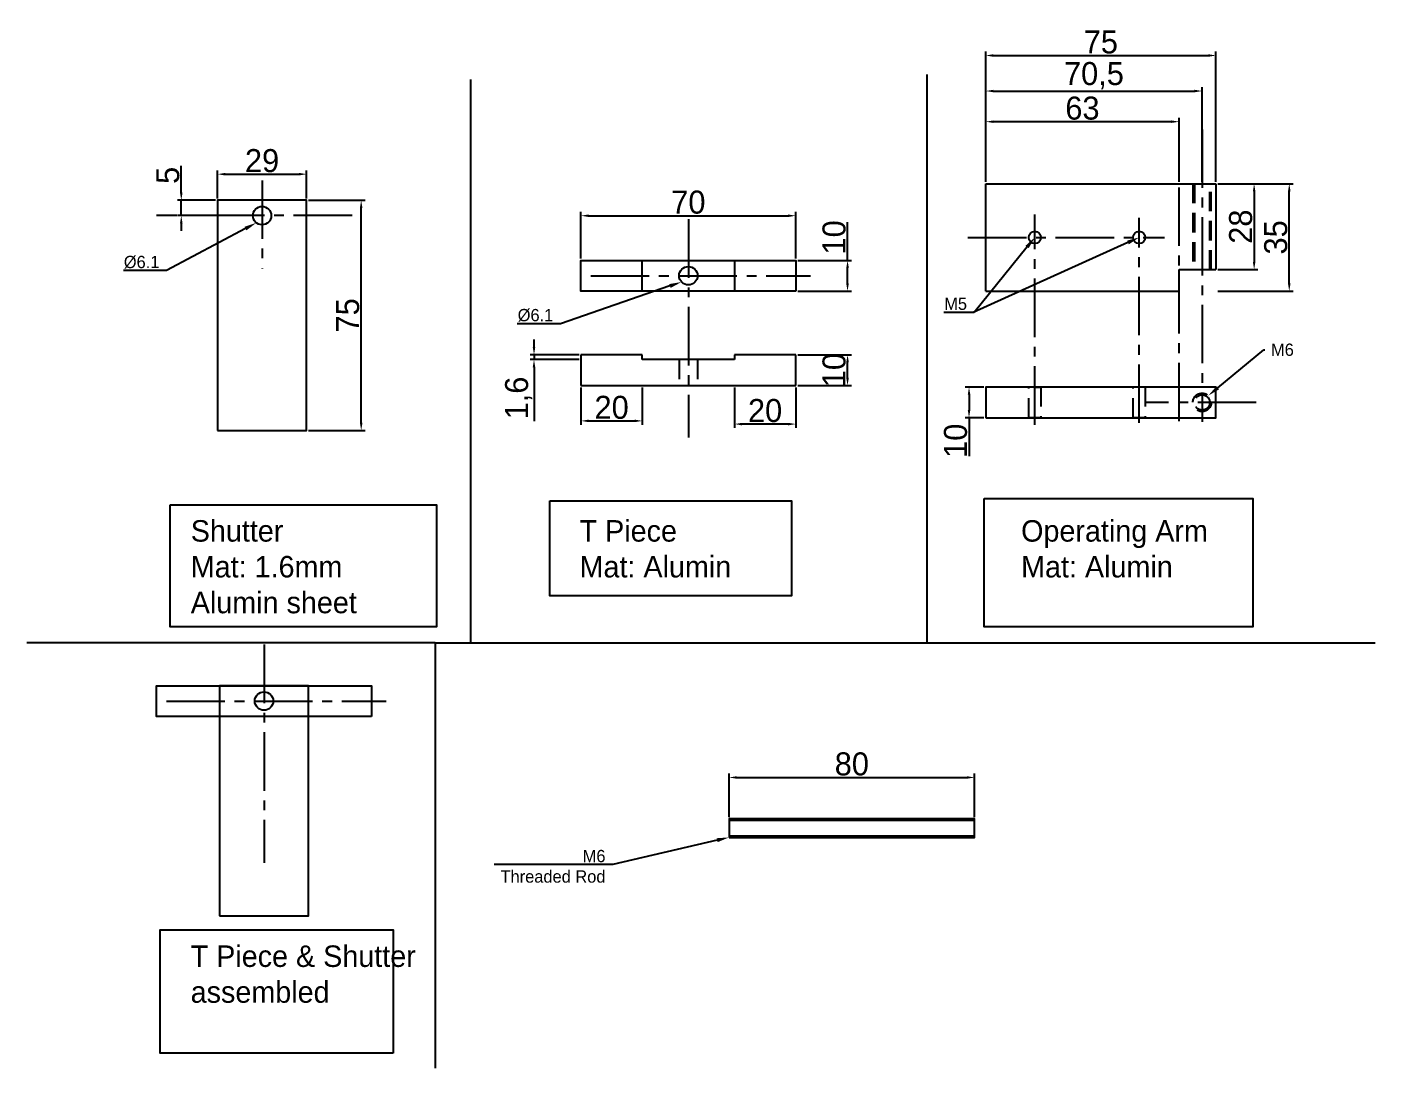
# Model space of a CAD drawing. Header units: millimetres. Extents: x -2438 to 7650, y -2358 to 2460.
# Drawn here: x -2437.7 to -1998.5, y -275.5 to 63.8 of the extents above; entities that cross this region are included whole.
import ezdxf
from ezdxf import colors
from ezdxf.entities.mleader import LeaderData, LeaderLine
from ezdxf.math import Vec2, Vec3

# ---------------------------------------------------------------- set-up
doc = ezdxf.new("R2010")
doc.units = ezdxf.units.MM
doc.linetypes.add('CENTER2', pattern=[28.575, 19.05, -3.175, 3.175, -3.175])
doc.linetypes.add('DASHED2', pattern=[9.525, 6.35, -3.175])
for name, color, linetype in [('Centre', 7, 'CENTER2'), ('Dimension', 1, 'Continuous'), ('Hidden small', 140, 'DASHED2')]:
    doc.layers.add(name, color=color, linetype=linetype)
doc.dimstyles.new('ISO-25', dxfattribs={"dimtxt": 7.5, "dimasz": 2.5, "dimexe": 1.25, "dimexo": 0.625, "dimtad": 1, "dimtxsty": 'Standard', "dimcen": 2.5, "dimadec": 0, "dimazin": 0, "dimtfac": 1, "dimtmove": 0, "dimatfit": 3, "dimfxl": 1, "dimarcsym": 0})

# ---------------------------------------------------------------- blocks, each defined once
blk = doc.blocks.new('*D231')
at = {"layer": 'Defpoints', "color": 0, "transparency": 16777216}
for p in [(-2054.81, 42.88), (-2125.31, 12.69), (-2054.81, 12.69)]:
    blk.add_point(p, dxfattribs=at)
at = {"layer": 'Dimension', "color": 0, "lineweight": -2, "transparency": 16777216}
for p, q in [((-2125.31, 13.31), (-2125.31, 44.13)), ((-2054.81, 13.31), (-2054.81, 44.13)), ((-2122.81, 42.88), (-2057.31, 42.88))]:
    blk.add_line(p, q, dxfattribs=at)
at = {"layer": 'Dimension', "color": 0, "transparency": 16777216}
for points in [[(-2122.81, 43.3), (-2122.81, 42.47), (-2125.31, 42.88)], [(-2057.31, 43.3), (-2057.31, 42.47), (-2054.81, 42.88)]]:
    blk.add_solid(points, dxfattribs=at)
at = {"layer": 'Dimension', "color": 0, "transparency": 16777216, "insert": (-2090.06, 47.88), "char_height": 7.5, "attachment_point": 5}
blk.add_mtext('70,5', dxfattribs=at)
blk = doc.blocks.new('*D232')
at = {"layer": 'Defpoints', "color": 0, "transparency": 16777216}
for p in [(-2050.31, 54.46), (-2125.31, 12.69), (-2050.31, 12.69)]:
    blk.add_point(p, dxfattribs=at)
at = {"layer": 'Dimension', "color": 0, "lineweight": -2, "transparency": 16777216}
for p, q in [((-2125.31, 13.31), (-2125.31, 55.71)), ((-2122.81, 54.46), (-2052.81, 54.46)), ((-2050.31, 13.31), (-2050.31, 55.71))]:
    blk.add_line(p, q, dxfattribs=at)
at = {"layer": 'Dimension', "color": 0, "transparency": 16777216}
for points in [[(-2122.81, 54.88), (-2122.81, 54.04), (-2125.31, 54.46)], [(-2052.81, 54.88), (-2052.81, 54.04), (-2050.31, 54.46)]]:
    blk.add_solid(points, dxfattribs=at)
at = {"layer": 'Dimension', "color": 0, "transparency": 16777216, "insert": (-2087.81, 58.83), "char_height": 7.5, "attachment_point": 5}
blk.add_mtext('75', dxfattribs=at)
blk = doc.blocks.new('*D233')
at = {"layer": 'Defpoints', "color": 0, "transparency": 16777216}
for p in [(-2050.31, 12.69), (-2026.41, 12.69), (-2050.31, -22.31)]:
    blk.add_point(p, dxfattribs=at)
at = {"layer": 'Dimension', "color": 0, "lineweight": -2, "transparency": 16777216}
for p, q in [((-2049.69, 12.69), (-2025.16, 12.69)), ((-2026.41, -19.81), (-2026.41, 10.19)), ((-2049.69, -22.31), (-2025.16, -22.31))]:
    blk.add_line(p, q, dxfattribs=at)
at = {"layer": 'Dimension', "color": 0, "transparency": 16777216}
for points in [[(-2026.83, 10.19), (-2025.99, 10.19), (-2026.41, 12.69)], [(-2026.83, -19.81), (-2025.99, -19.81), (-2026.41, -22.31)]]:
    blk.add_solid(points, dxfattribs=at)
at = {"layer": 'Dimension', "color": 0, "transparency": 16777216, "insert": (-2030.79, -4.81), "char_height": 7.5, "attachment_point": 5, "rotation": 90}
blk.add_mtext('35', dxfattribs=at)
blk = doc.blocks.new('*D234')
at = {"layer": 'Defpoints', "color": 0, "transparency": 16777216}
for p in [(-2187.22, 2.25), (-2257.22, -12.31), (-2187.22, -12.31)]:
    blk.add_point(p, dxfattribs=at)
at = {"layer": 'Dimension', "color": 0, "lineweight": -2, "transparency": 16777216}
for p, q in [((-2257.22, -11.69), (-2257.22, 3.5)), ((-2254.72, 2.25), (-2189.72, 2.25)), ((-2187.22, -11.69), (-2187.22, 3.5))]:
    blk.add_line(p, q, dxfattribs=at)
at = {"layer": 'Dimension', "color": 0, "transparency": 16777216}
for points in [[(-2254.72, 2.67), (-2254.72, 1.83), (-2257.22, 2.25)], [(-2189.72, 2.67), (-2189.72, 1.83), (-2187.22, 2.25)]]:
    blk.add_solid(points, dxfattribs=at)
at = {"layer": 'Dimension', "color": 0, "transparency": 16777216, "insert": (-2222.22, 6.63), "char_height": 7.5, "attachment_point": 5}
blk.add_mtext('70', dxfattribs=at)
blk = doc.blocks.new('*D235')
at = {"layer": 'Defpoints', "color": 0, "transparency": 16777216}
for p in [(-2187.22, -12.31), (-2170.35, -12.31), (-2187.22, -22.31)]:
    blk.add_point(p, dxfattribs=at)
at = {"layer": 'Dimension', "color": 0, "lineweight": -2, "transparency": 16777216}
for p, q in [((-2170.35, -12.31), (-2170.35, 0.19)), ((-2186.6, -12.31), (-2169.1, -12.31)), ((-2170.35, -19.81), (-2170.35, -14.81)), ((-2186.6, -22.31), (-2169.1, -22.31))]:
    blk.add_line(p, q, dxfattribs=at)
at = {"layer": 'Dimension', "color": 0, "transparency": 16777216}
for points in [[(-2170.77, -14.81), (-2169.93, -14.81), (-2170.35, -12.31)], [(-2170.77, -19.81), (-2169.93, -19.81), (-2170.35, -22.31)]]:
    blk.add_solid(points, dxfattribs=at)
at = {"layer": 'Dimension', "color": 0, "transparency": 16777216, "insert": (-2174.72, -4.81), "char_height": 7.5, "attachment_point": 5, "rotation": 90}
blk.add_mtext('10', dxfattribs=at)
blk = doc.blocks.new('*D236')
at = {"layer": 'Defpoints', "color": 0, "transparency": 16777216}
for p in [(-2187.22, -43.05), (-2170.35, -43.05), (-2187.22, -53.05)]:
    blk.add_point(p, dxfattribs=at)
at = {"layer": 'Dimension', "color": 0, "lineweight": -2, "transparency": 16777216}
for p, q in [((-2186.6, -43.05), (-2169.1, -43.05)), ((-2170.35, -50.55), (-2170.35, -45.55)), ((-2186.6, -53.05), (-2169.1, -53.05))]:
    blk.add_line(p, q, dxfattribs=at)
at = {"layer": 'Dimension', "color": 0, "transparency": 16777216}
for points in [[(-2170.77, -45.55), (-2169.93, -45.55), (-2170.35, -43.05)], [(-2170.77, -50.55), (-2169.93, -50.55), (-2170.35, -53.05)]]:
    blk.add_solid(points, dxfattribs=at)
at = {"layer": 'Dimension', "color": 0, "transparency": 16777216, "insert": (-2174.72, -48.05), "char_height": 7.5, "attachment_point": 5, "rotation": 90}
blk.add_mtext('10', dxfattribs=at)
blk = doc.blocks.new('*D237')
at = {"layer": 'Defpoints', "color": 0, "transparency": 16777216}
for p in [(-2346.63, 15.79), (-2375.63, 7.28), (-2346.63, 7.28)]:
    blk.add_point(p, dxfattribs=at)
at = {"layer": 'Dimension', "color": 0, "lineweight": -2, "transparency": 16777216}
for p, q in [((-2375.63, 7.9), (-2375.63, 17.04)), ((-2373.13, 15.79), (-2349.13, 15.79)), ((-2346.63, 7.9), (-2346.63, 17.04))]:
    blk.add_line(p, q, dxfattribs=at)
at = {"layer": 'Dimension', "color": 0, "transparency": 16777216}
for points in [[(-2373.13, 16.21), (-2373.13, 15.37), (-2375.63, 15.79)], [(-2349.13, 16.21), (-2349.13, 15.37), (-2346.63, 15.79)]]:
    blk.add_solid(points, dxfattribs=at)
at = {"layer": 'Dimension', "color": 0, "transparency": 16777216, "insert": (-2361.13, 20.16), "char_height": 7.5, "attachment_point": 5}
blk.add_mtext('29', dxfattribs=at)
blk = doc.blocks.new('*D238')
at = {"layer": 'Defpoints', "color": 0, "transparency": 16777216}
for p in [(-2346.63, 7.28), (-2328.83, 7.28), (-2346.63, -67.72)]:
    blk.add_point(p, dxfattribs=at)
at = {"layer": 'Dimension', "color": 0, "lineweight": -2, "transparency": 16777216}
for p, q in [((-2346.01, 7.28), (-2327.58, 7.28)), ((-2328.83, -65.22), (-2328.83, 4.78)), ((-2346.01, -67.72), (-2327.58, -67.72))]:
    blk.add_line(p, q, dxfattribs=at)
at = {"layer": 'Dimension', "color": 0, "transparency": 16777216}
for points in [[(-2329.25, 4.78), (-2328.42, 4.78), (-2328.83, 7.28)], [(-2329.25, -65.22), (-2328.42, -65.22), (-2328.83, -67.72)]]:
    blk.add_solid(points, dxfattribs=at)
at = {"layer": 'Dimension', "color": 0, "transparency": 16777216, "insert": (-2333.21, -30.22), "char_height": 7.5, "attachment_point": 5, "rotation": 90}
blk.add_mtext('75', dxfattribs=at)
blk = doc.blocks.new('*D239')
at = {"layer": 'Defpoints', "color": 0, "transparency": 16777216}
for p in [(-2387.45, 7.28), (-2375.63, 7.28), (-2376.35, 2.28)]:
    blk.add_point(p, dxfattribs=at)
at = {"layer": 'Dimension', "color": 0, "lineweight": -2, "transparency": 16777216}
for p, q in [((-2387.45, 9.78), (-2387.45, 18.53)), ((-2376.26, 7.28), (-2388.7, 7.28)), ((-2387.45, 2.28), (-2387.45, 7.28)), ((-2376.98, 2.28), (-2388.7, 2.28)), ((-2387.45, -0.22), (-2387.45, -2.72))]:
    blk.add_line(p, q, dxfattribs=at)
at = {"layer": 'Dimension', "color": 0, "transparency": 16777216}
for points in [[(-2387.87, 9.78), (-2387.04, 9.78), (-2387.45, 7.28)], [(-2387.87, -0.22), (-2387.04, -0.22), (-2387.45, 2.28)]]:
    blk.add_solid(points, dxfattribs=at)
at = {"layer": 'Dimension', "color": 0, "transparency": 16777216, "insert": (-2391.83, 15.4), "char_height": 7.5, "attachment_point": 5, "rotation": 90}
blk.add_mtext('5', dxfattribs=at)
blk = doc.blocks.new('*D240')
at = {"layer": 'Defpoints', "color": 0, "transparency": 16777216}
for p in [(-2128.95, -180.78), (-2208.95, -194.31), (-2128.95, -194.31)]:
    blk.add_point(p, dxfattribs=at)
at = {"layer": 'Dimension', "color": 0, "lineweight": -2, "transparency": 16777216}
for p, q in [((-2208.95, -193.69), (-2208.95, -179.53)), ((-2128.95, -193.69), (-2128.95, -179.53)), ((-2206.45, -180.78), (-2131.45, -180.78))]:
    blk.add_line(p, q, dxfattribs=at)
at = {"layer": 'Dimension', "color": 0, "transparency": 16777216}
for points in [[(-2206.45, -180.37), (-2206.45, -181.2), (-2208.95, -180.78)], [(-2131.45, -180.37), (-2131.45, -181.2), (-2128.95, -180.78)]]:
    blk.add_solid(points, dxfattribs=at)
at = {"layer": 'Dimension', "color": 0, "transparency": 16777216, "insert": (-2168.95, -176.41), "char_height": 7.5, "attachment_point": 5}
blk.add_mtext('80', dxfattribs=at)
blk = doc.blocks.new('*D268')
at = {"color": 0, "lineweight": -2, "transparency": 16777216}
for p, q in [((-2207.22, -53.68), (-2207.22, -66.89)), ((-2187.22, -53.68), (-2187.22, -66.89)), ((-2189.72, -65.64), (-2204.72, -65.64))]:
    blk.add_line(p, q, dxfattribs=at)
at = {"color": 0, "transparency": 16777216}
for points in [[(-2204.72, -65.23), (-2204.72, -66.06), (-2207.22, -65.64)], [(-2189.72, -65.23), (-2189.72, -66.06), (-2187.22, -65.64)]]:
    blk.add_solid(points, dxfattribs=at)
at = {"layer": 'Defpoints', "color": 0, "transparency": 16777216}
for p in [(-2207.22, -53.05), (-2187.22, -53.05), (-2207.22, -65.64)]:
    blk.add_point(p, dxfattribs=at)
at = {"color": 0, "transparency": 16777216, "insert": (-2197.22, -61.27), "char_height": 7.5, "attachment_point": 5}
blk.add_mtext('20', dxfattribs=at)
blk = doc.blocks.new('*D269')
at = {"color": 0, "lineweight": -2, "transparency": 16777216}
for p, q in [((-2257.22, -53.68), (-2257.22, -65.85)), ((-2237.22, -53.68), (-2237.22, -65.85)), ((-2254.72, -64.6), (-2239.72, -64.6))]:
    blk.add_line(p, q, dxfattribs=at)
at = {"color": 0, "transparency": 16777216}
for points in [[(-2254.72, -64.19), (-2254.72, -65.02), (-2257.22, -64.6)], [(-2239.72, -64.19), (-2239.72, -65.02), (-2237.22, -64.6)]]:
    blk.add_solid(points, dxfattribs=at)
at = {"layer": 'Defpoints', "color": 0, "transparency": 16777216}
for p in [(-2257.22, -53.05), (-2237.22, -53.05), (-2237.22, -64.6)]:
    blk.add_point(p, dxfattribs=at)
at = {"color": 0, "transparency": 16777216, "insert": (-2247.22, -60.23), "char_height": 7.5, "attachment_point": 5}
blk.add_mtext('20', dxfattribs=at)
blk = doc.blocks.new('*D270')
at = {"color": 0, "lineweight": -2, "transparency": 16777216}
for p, q in [((-2272.51, -40.55), (-2272.51, -38.05)), ((-2257.85, -43.05), (-2273.76, -43.05)), ((-2272.51, -43.05), (-2272.51, -44.65)), ((-2257.85, -44.65), (-2273.76, -44.65)), ((-2272.51, -47.15), (-2272.51, -64.65))]:
    blk.add_line(p, q, dxfattribs=at)
at = {"color": 0, "transparency": 16777216}
for points in [[(-2272.93, -40.55), (-2272.1, -40.55), (-2272.51, -43.05)], [(-2272.93, -47.15), (-2272.1, -47.15), (-2272.51, -44.65)]]:
    blk.add_solid(points, dxfattribs=at)
at = {"layer": 'Defpoints', "color": 0, "transparency": 16777216}
for p in [(-2257.22, -43.05), (-2272.51, -44.65), (-2257.22, -44.65)]:
    blk.add_point(p, dxfattribs=at)
at = {"color": 0, "transparency": 16777216, "insert": (-2277.51, -57.15), "char_height": 7.5, "attachment_point": 5, "rotation": 90}
blk.add_mtext('1,6', dxfattribs=at)
blk = doc.blocks.new('*D321')
at = {"color": 0, "lineweight": -2, "transparency": 16777216}
for p, q in [((-2125.31, 13.31), (-2125.31, 34.14)), ((-2064.81, 32.89), (-2122.81, 32.89)), ((-2062.31, 13.31), (-2062.31, 34.14))]:
    blk.add_line(p, q, dxfattribs=at)
at = {"color": 0, "transparency": 16777216}
for points in [[(-2122.81, 33.31), (-2122.81, 32.48), (-2125.31, 32.89)], [(-2064.81, 33.31), (-2064.81, 32.48), (-2062.31, 32.89)]]:
    blk.add_solid(points, dxfattribs=at)
at = {"layer": 'Defpoints', "color": 0, "transparency": 16777216}
for p in [(-2125.31, 32.89), (-2125.31, 12.69), (-2062.31, 12.69)]:
    blk.add_point(p, dxfattribs=at)
at = {"color": 0, "transparency": 16777216, "insert": (-2093.81, 37.27), "char_height": 7.5, "attachment_point": 5}
blk.add_mtext('63', dxfattribs=at)
blk = doc.blocks.new('*D322')
at = {"color": 0, "lineweight": -2, "transparency": 16777216}
for p, q in [((-2049.69, 12.69), (-2036.61, 12.69)), ((-2037.86, 10.19), (-2037.86, -12.81)), ((-2049.69, -15.31), (-2036.61, -15.31))]:
    blk.add_line(p, q, dxfattribs=at)
at = {"color": 0, "transparency": 16777216}
for points in [[(-2038.27, 10.19), (-2037.44, 10.19), (-2037.86, 12.69)], [(-2038.27, -12.81), (-2037.44, -12.81), (-2037.86, -15.31)]]:
    blk.add_solid(points, dxfattribs=at)
at = {"layer": 'Defpoints', "color": 0, "transparency": 16777216}
for p in [(-2050.31, 12.69), (-2050.31, -15.31), (-2037.86, -15.31)]:
    blk.add_point(p, dxfattribs=at)
at = {"color": 0, "transparency": 16777216, "insert": (-2042.23, -1.31), "char_height": 7.5, "attachment_point": 5, "rotation": 90}
blk.add_mtext('28', dxfattribs=at)
blk = doc.blocks.new('*D323')
at = {"color": 0, "lineweight": -2, "transparency": 16777216}
for p, q in [((-2125.94, -53.58), (-2132.01, -53.58)), ((-2130.76, -56.08), (-2130.76, -61.08)), ((-2125.94, -63.58), (-2132.01, -63.58)), ((-2130.76, -63.58), (-2130.76, -76.08))]:
    blk.add_line(p, q, dxfattribs=at)
at = {"color": 0, "transparency": 16777216}
for points in [[(-2131.17, -56.08), (-2130.34, -56.08), (-2130.76, -53.58)], [(-2131.17, -61.08), (-2130.34, -61.08), (-2130.76, -63.58)]]:
    blk.add_solid(points, dxfattribs=at)
at = {"layer": 'Defpoints', "color": 0, "transparency": 16777216}
for p in [(-2125.31, -53.58), (-2130.76, -63.58), (-2125.31, -63.58)]:
    blk.add_point(p, dxfattribs=at)
at = {"color": 0, "transparency": 16777216, "insert": (-2135.13, -71.08), "char_height": 7.5, "attachment_point": 5, "rotation": 90}
blk.add_mtext('10', dxfattribs=at)

msp = doc.modelspace()

# ---------------------------------------------------------------- linework, layer by layer
for p, q in [((-2293.056, -136.886), (-2293.056, 46.677)), ((-2144.351, -136.886), (-2144.351, 48.283)), ((-2125.314, -22.311), (-2125.314, 12.689)), ((-2125.314, 12.689), (-2050.314, 12.689)), ((-2050.314, 12.689), (-2050.314, -15.311)), ((-2237.223, -22.311), (-2237.223, -12.311)), ((-2237.223, -12.311), (-2207.223, -12.311)), ((-2207.223, -12.311), (-2207.223, -22.311)), ((-2062.314, -22.311), (-2062.314, -15.311)), ((-2062.314, -15.311), (-2050.314, -15.311)), ((-2125.314, -22.311), (-2062.314, -22.311)), ((-2257.223, -43.05), (-2257.223, -53.05)), ((-2237.223, -43.05), (-2257.223, -43.05)), ((-2237.223, -44.65), (-2237.223, -43.05)), ((-2187.223, -43.05), (-2207.223, -43.05)), ((-2207.223, -43.05), (-2207.223, -44.65)), ((-2187.223, -53.05), (-2187.223, -43.05)), ((-2207.223, -44.65), (-2237.223, -44.65)), ((-2257.223, -53.05), (-2187.223, -53.05)), ((-2109.314, -53.583), (-2107.314, -53.583)), ((-2107.314, -63.583), (-2111.314, -63.583)), ((-2073.314, -63.583), (-2077.314, -63.583)), ((-2304.711, -136.886), (-2437.741, -136.886)), ((-2304.711, -136.886), (-2304.711, -275.462)), ((-2304.711, -136.886), (-1998.46, -136.886))]:
    msp.add_line(p, q)
at = {"linetype": 'CENTER2'}
for p, q in [((-2062.314, -64.717), (-2062.314, 30.026)), ((-2109.314, -65.843), (-2109.314, 2.687)), ((-2075.314, -65.261), (-2075.314, 1.565)), ((-2131.128, -4.811), (-2067.057, -4.811))]:
    msp.add_line(p, q, dxfattribs=at)
at = {"color": 4, "linetype": 'DASHED2'}
for p, q in [((-2111.314, -63.583), (-2111.314, -53.583)), ((-2107.314, -53.583), (-2107.314, -63.583)), ((-2077.314, -63.583), (-2077.314, -53.583)), ((-2073.314, -53.583), (-2073.314, -63.583))]:
    msp.add_line(p, q, dxfattribs=at)
for points in [[(-2375.632, -67.72), (-2346.632, -67.72), (-2346.632, 7.28), (-2375.632, 7.28)], [(-2187.223, -22.311), (-2257.223, -22.311), (-2257.223, -12.311), (-2187.223, -12.311)], [(-2125.314, -63.583), (-2050.314, -63.583), (-2050.314, -53.583), (-2125.314, -53.583)], [(-2325.497, -160.892), (-2395.497, -160.892), (-2395.497, -150.892), (-2325.497, -150.892)], [(-2374.997, -225.892), (-2345.997, -225.892), (-2345.997, -150.892), (-2374.997, -150.892)], [(-2208.947, -200.312), (-2128.947, -200.312), (-2128.947, -194.312), (-2208.947, -194.312)], [(-2208.947, -199.812), (-2128.947, -199.812), (-2128.947, -194.812), (-2208.947, -194.812)]]:
    msp.add_lwpolyline(points, close=True)
for centre, radius in [((-2361.132, 2.28), 3), ((-2109.314, -4.811), 2), ((-2075.314, -4.811), 2), ((-2222.223, -17.311), 3), ((-2360.497, -155.892), 3)]:
    msp.add_circle(centre, radius)
at = {"layer": 'Centre'}
for p, q in [((-2054.814, 30.368), (-2054.814, -64.939)), ((-2361.132, 13.775), (-2361.132, -14.96)), ((-2331.803, 2.28), (-2395.544, 2.28)), ((-2222.223, 1.093), (-2222.223, -69.976)), ((-2254.018, -17.311), (-2182.422, -17.311)), ((-2037.149, -58.583), (-2073.224, -58.583)), ((-2360.497, -137.488), (-2360.497, -208.557)), ((-2392.292, -155.892), (-2320.696, -155.892))]:
    msp.add_line(p, q, dxfattribs=at)
at = {"layer": 'Dimension'}
for points in [[(-2391.12, -91.899), (-2304.309, -91.899), (-2304.309, -131.665), (-2391.12, -131.665)], [(-2267.334, -90.694), (-2188.561, -90.694), (-2188.561, -121.623), (-2267.334, -121.623)], [(-2125.864, -89.891), (-2038.249, -89.891), (-2038.249, -131.665), (-2125.864, -131.665)], [(-2318.376, -270.642), (-2394.335, -270.642), (-2394.335, -230.475), (-2318.376, -230.475)]]:
    msp.add_lwpolyline(points, close=True, dxfattribs=at)
at = {"layer": 'Hidden small'}
for p, q in [((-2057.814, 12.689), (-2057.814, -15.311)), ((-2057.314, 12.689), (-2057.314, -15.311)), ((-2052.314, -15.311), (-2052.314, 12.689)), ((-2051.814, -15.311), (-2051.814, 12.689)), ((-2225.223, -44.65), (-2225.223, -53.05)), ((-2219.223, -44.65), (-2219.223, -53.05))]:
    msp.add_line(p, q, dxfattribs=at)
for radius in [3, 2.5]:
    msp.add_circle((-2054.814, -58.583), radius, dxfattribs=at)

# ---------------------------------------------------------------- texts
at = {"layer": 'Dimension', "char_height": 7, "attachment_point": 1}
for s, insert in [('Shutter\\PMat: 1.6mm Alumin sheet', (-2384.369, -96.94)), ('T Piece\\PMat: Alumin', (-2257.671, -96.94)), ('Operating Arm\\PMat: Alumin', (-2113.79, -96.94)), ('T Piece & Shutter assembled', (-2384.399, -235.521))]:
    msp.add_mtext_dynamic_manual_height_columns(s, width=78.34836, gutter_width=12.5, heights=[0], dxfattribs=dict(at, insert=insert))

# ---------------------------------------------------------------- dimensions: what is measured, and where the dimension line sits
at = {"color": 1}
dim = msp.add_linear_dim(base=(-2125.314, 32.894), p1=(-2062.314, 12.689), p2=(-2125.314, 12.689), dimstyle='ISO-25', dxfattribs=at)
dim.commit()
dim.dimension.update_dxf_attribs({"geometry": '*D321', "text_midpoint": (-2093.814, 32.894), "dimtype": 160})
for base, p1, p2, picture, middle in [((-2037.856, -15.311), (-2050.314, 12.689), (-2050.314, -15.311), '*D322', (-2042.231, -1.311)), ((-2272.514, -44.65), (-2257.223, -43.05), (-2257.223, -44.65), '*D270', (-2277.514, -57.15)), ((-2130.756, -63.583), (-2125.314, -53.583), (-2125.314, -63.583), '*D323', (-2135.131, -71.083))]:
    dim = msp.add_linear_dim(base=base, p1=p1, p2=p2, angle=90, dimstyle='ISO-25', dxfattribs=at)
    dim.commit()
    dim.dimension.update_dxf_attribs({"geometry": picture, "text_midpoint": middle})
for base, p1, p2, picture, middle in [((-2237.223, -64.605), (-2257.223, -53.05), (-2237.223, -53.05), '*D269', (-2247.223, -60.23)), ((-2207.223, -65.645), (-2187.223, -53.05), (-2207.223, -53.05), '*D268', (-2197.223, -61.27))]:
    dim = msp.add_linear_dim(base=base, p1=p1, p2=p2, dimstyle='ISO-25', dxfattribs=at)
    dim.commit()
    dim.dimension.update_dxf_attribs({"geometry": picture, "text_midpoint": middle})
at = {"layer": 'Dimension'}
for base, p2, picture, middle in [((-2050.314, 54.46), (-2050.314, 12.689), '*D232', (-2087.814, 54.46)), ((-2054.814, 42.883), (-2054.814, 12.689), '*D231', (-2090.064, 42.883))]:
    dim = msp.add_linear_dim(base=base, p1=(-2125.314, 12.689), p2=p2, dimstyle='ISO-25', dxfattribs=at)
    dim.commit()
    dim.dimension.update_dxf_attribs({"geometry": picture, "text_midpoint": middle, "dimtype": 160})
for base, p1, p2, picture, middle in [((-2346.632, 15.79), (-2375.632, 7.28), (-2346.632, 7.28), '*D237', (-2361.132, 20.165)), ((-2187.223, 2.251), (-2257.223, -12.311), (-2187.223, -12.311), '*D234', (-2222.223, 6.626)), ((-2128.947, -180.784), (-2208.947, -194.312), (-2128.947, -194.312), '*D240', (-2168.947, -176.409))]:
    dim = msp.add_linear_dim(base=base, p1=p1, p2=p2, dimstyle='ISO-25', dxfattribs=at)
    dim.commit()
    dim.dimension.update_dxf_attribs({"geometry": picture, "text_midpoint": middle})
for base, p1, p2, picture, middle in [((-2387.454, 7.28), (-2376.354, 2.28), (-2375.632, 7.28), '*D239', (-2391.829, 15.405)), ((-2026.41, 12.689), (-2050.314, -22.311), (-2050.314, 12.689), '*D233', (-2030.785, -4.811)), ((-2328.833, 7.28), (-2346.632, -67.72), (-2346.632, 7.28), '*D238', (-2333.208, -30.22)), ((-2170.349, -12.311), (-2187.223, -22.311), (-2187.223, -12.311), '*D235', (-2174.724, -4.811)), ((-2170.349, -43.05), (-2187.223, -53.05), (-2187.223, -43.05), '*D236', (-2174.724, -48.05))]:
    dim = msp.add_linear_dim(base=base, p1=p1, p2=p2, angle=90, dimstyle='ISO-25', dxfattribs=at)
    dim.commit()
    dim.dimension.update_dxf_attribs({"geometry": picture, "text_midpoint": middle})

# ---------------------------------------------------------------- leaders
at = {"color": 1}
ml = msp.add_multileader_mtext('Standard', dxfattribs=at)
ml.set_content('M5', color=1)
ml.set_leader_properties()
ml.build(insert=Vec2(0, 0))
ml.multileader.update_dxf_attribs({"text_right_attachment_type": 6, "dogleg_length": 0.36})
ctx = ml.context
ctx.base_point, ctx.plane_origin = Vec3(-2140.081, -26.429), Vec3(-2109.314, -4.811)
ctx.right_attachment, ctx.text_align_type = 6, 2
notes = []
notes.append((ctx, [(0, (1, 1, 0), (-2129.054, -29.229), (-1, 0), 0.36, [(0, [(-2109.314, -4.811)], 0, [])])]))
ctx.mtext.insert, ctx.mtext.alignment, ctx.mtext.flow_direction = Vec3(-2131.414, -24.429), 3, 5
ml = msp.add_multileader_mtext('Standard', dxfattribs=at)
ml.set_content('', color=1)
ml.set_leader_properties()
ml.build(insert=Vec2(0, 0))
ml.multileader.update_dxf_attribs({"text_right_attachment_type": 6, "dogleg_length": 0.36})
ctx = ml.context
ctx.base_point, ctx.plane_origin = Vec3(-2133.774, -27.229), Vec3(-2075.314, -4.811)
ctx.right_attachment, ctx.text_align_type = 6, 2
notes.append((ctx, [(0, (1, 1, 0), (-2129.414, -29.229), (-1, 0), 0.36, [(0, [(-2075.314, -4.811)], 0, [])])]))
ctx.mtext.insert, ctx.mtext.alignment, ctx.mtext.flow_direction = Vec3(-2131.774, -25.229), 3, 5
at = {"layer": 'Dimension'}
ml = msp.add_multileader_mtext('Standard', dxfattribs=at)
ml.set_content('%%C6.1', color=256)
ml.set_leader_properties()
ml.build(insert=Vec2(0, 0))
ml.multileader.update_dxf_attribs({"text_right_attachment_type": 6, "dogleg_length": 0.36})
ctx = ml.context
ctx.base_point, ctx.plane_origin = Vec3(-2407.254, -12.819), Vec3(-2363.006, -0.063)
ctx.right_attachment, ctx.text_align_type = 6, 2
notes.append((ctx, [(0, (1, 1, 0), (-2392.227, -15.619), (-1, 0), 0.36, [(0, [(-2363.006, -0.063)], 0, [])])]))
ctx.mtext.insert, ctx.mtext.alignment, ctx.mtext.flow_direction = Vec3(-2394.587, -10.819), 3, 5
ml = msp.add_multileader_mtext('Standard', dxfattribs=at)
ml.set_content('%%C6.1', color=256)
ml.set_leader_properties()
ml.build(insert=Vec2(0, 0))
ml.multileader.update_dxf_attribs({"text_right_attachment_type": 6, "dogleg_length": 0.36})
ctx = ml.context
ctx.base_point, ctx.plane_origin = Vec3(-2278.901, -30.128), Vec3(-2224.433, -19.341)
ctx.right_attachment, ctx.text_align_type = 6, 2
notes.append((ctx, [(0, (1, 1, 0), (-2263.874, -32.928), (-1, 0), 0.36, [(0, [(-2224.433, -19.341)], 0, [])])]))
ctx.mtext.insert, ctx.mtext.alignment, ctx.mtext.flow_direction = Vec3(-2266.234, -28.128), 3, 5
ml = msp.add_multileader_mtext('Standard', dxfattribs=at)
ml.set_content('M6', color=256)
ml.set_leader_properties()
ml.build(insert=Vec2(0, 0))
ml.multileader.update_dxf_attribs({"text_right_attachment_type": 6, "dogleg_length": 0.36})
ctx = ml.context
ctx.base_point, ctx.plane_origin = Vec3(-2034.36, -41.413), Vec3(-2052.794, -56.365)
ctx.right_attachment = 6
notes.append((ctx, [(0, (1, 1, 0), (-2034.72, -41.413), (1, 0), 0.36, [(0, [(-2052.794, -56.365)], 0, [])])]))
ctx.mtext.insert, ctx.mtext.flow_direction = Vec3(-2032.36, -39.413), 5
ml = msp.add_multileader_mtext('Standard', dxfattribs=at)
ml.set_content('M6\\PThreaded Rod', color=256)
ml.set_leader_properties()
ml.build(insert=Vec2(0, 0))
ml.multileader.update_dxf_attribs({"text_right_attachment_type": 6, "dogleg_length": 0.36})
ctx = ml.context
ctx.base_point, ctx.plane_origin = Vec3(-2297.895, -206.391), Vec3(-2208.947, -200.312)
ctx.right_attachment, ctx.text_align_type = 6, 2
notes.append((ctx, [(0, (1, 1, 0), (-2246.868, -209.191), (-1, 0), 0.36, [(0, [(-2208.947, -200.312)], 0, [])])]))
ctx.mtext.insert, ctx.mtext.alignment, ctx.mtext.flow_direction = Vec3(-2249.228, -204.391), 3, 5
for ctx, leaders in notes:
    for number, flags, end, landing, length, lines in leaders:
        leader = LeaderData()
        leader.index, (leader.has_last_leader_line, leader.has_dogleg_vector, leader.attachment_direction) = number, flags
        leader.last_leader_point, leader.dogleg_vector, leader.dogleg_length = Vec3(end), Vec3(landing), length
        for number, points, colour, breaks in lines:
            line = LeaderLine()
            line.index, line.vertices, line.color, line.breaks = number, Vec3.list(points), colors.encode_raw_color(colour), breaks
            leader.lines.append(line)
        ctx.leaders.append(leader)

doc.saveas('drawing.dxf')
